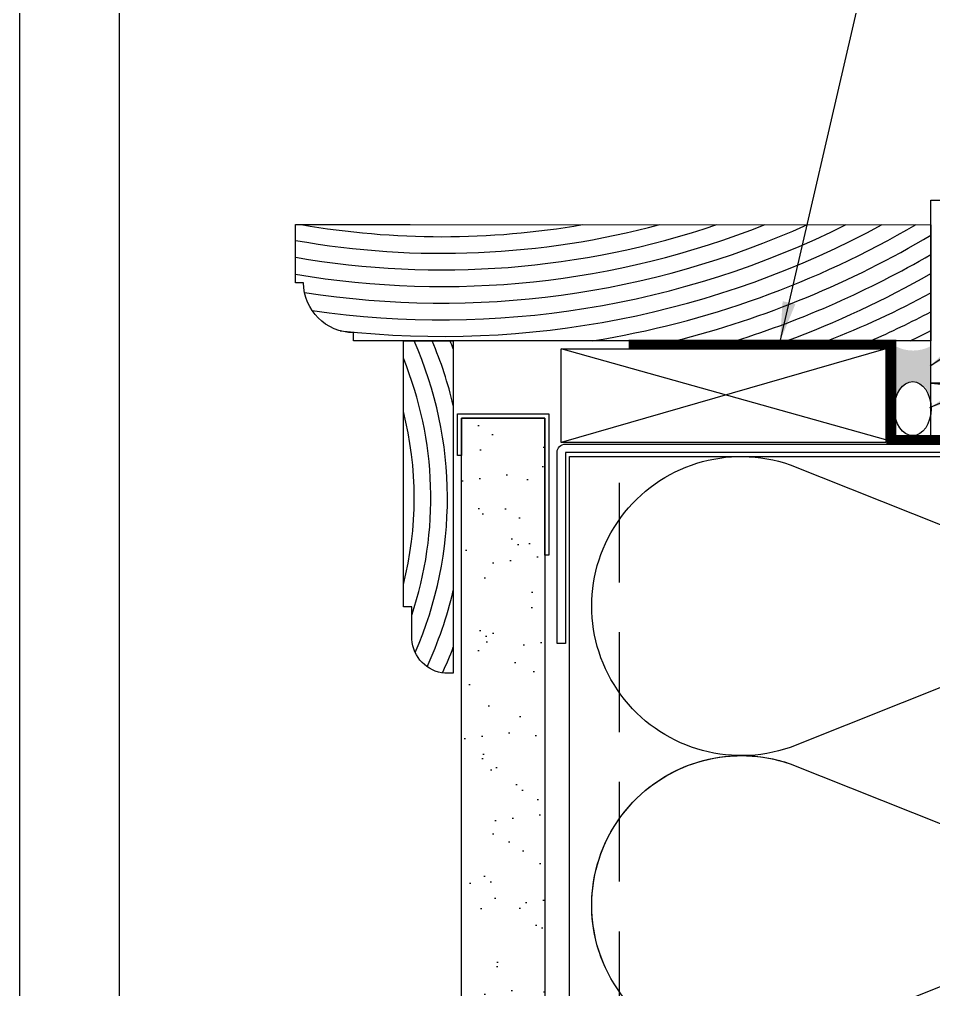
# Model space of a CAD drawing. Extents: x -129 to 26, y 0 to 100.
# Drawn here: x 0 to 6.87, y 17.4 to 24.69 of the extents above; entities that cross this region are included whole.
import ezdxf

# ---------------------------------------------------------------- set-up
doc = ezdxf.new("R2010")
doc.units = 0
doc.header["$LTSCALE"] = 1.5
doc.header["$MEASUREMENT"] = 0
doc.linetypes.add('CENTER', pattern=[2, 1.25, -0.25, 0.25, -0.25])
doc.linetypes.add('DASHED', pattern=[0.75, 0.5, -0.25])
doc.layers.get('DEFPOINTS').update_dxf_attribs({"linetype": 'CONTINUOUS'})
for name, color, linetype in [('8X11-TTB$0$B', 7, 'CONTINUOUS'), ('A-BACKER_ROD', 252, 'CONTINUOUS'), ('A-GYP_BOARD', 252, 'CONTINUOUS'), ('A-METAL_STUD', 252, 'CONTINUOUS'), ('A-WINDOW_FRAME', 252, 'CONTINUOUS'), ('A-WOOD_FINISH', 252, 'CONTINUOUS'), ('A-WOOD_FRAMING', 252, 'CONTINUOUS'), ('DUPONT_FLASHING', 251, 'CENTER'), ('HATCH', 252, 'CONTINUOUS'), ('INSULATION', 40, 'CONTINUOUS'), ('TEXT', 7, 'CONTINUOUS')]:
    doc.layers.add(name, color=color, linetype=linetype)
doc.styles.add('DETAILS', font='sanss___.ttf', dxfattribs={"height": 1})
doc.dimstyles.new('TYVEKDETAILS', dxfattribs={"dimscale": 6, "dimtxt": 1.5, "dimasz": 0.1, "dimexe": 0.75, "dimexo": 0.75, "dimgap": 0.75, "dimtad": 0, "dimtih": 1, "dimtoh": 1, "dimdec": 4, "dimzin": 0, "dimtxsty": 'DETAILS', "dimcen": 0.0625, "dimazin": 3, "dimtfac": 1, "dimtdec": 4, "dimtofl": 0, "dimtmove": 0, "dimatfit": 3, "dimtolj": 1, "dimtzin": 0})

msp = doc.modelspace()

# ---------------------------------------------------------------- hatches: boundary and pattern name
at = {"layer": 'HATCH'}
h = msp.add_hatch(color=7, dxfattribs=at)
h.dxf.hatch_style = 1
edge = h.paths.add_edge_path()
edge.add_arc((6.72017292328674, 22.48836510759038), 0.286381583396104, 243.1394719912861, 296.86052800861216, ccw=False)
edge.add_line((6.590779930918147, 22.23288151744345), (6.590779930918147, 21.81494350077794))
edge.add_ellipse((6.72017292328674, 21.81494350077669), major_axis=(0, -0.1555334389431664), ratio=0.8319303761802328, start_angle=90, end_angle=270, ccw=False)
edge.add_line((6.849565915655107, 21.81494350078192), (6.849565915654879, 22.23288151744323))
h = msp.add_hatch(dxfattribs=at)
h.set_pattern_fill('AR-SAND,_O', color=256, scale=0.25)
h.set_pattern_definition([(37.50000000000001, (1.85823438918078, 0.9631177797054349), (-0.01574833952740204, 0.4817059422532897), [0, -0.38, 0, -0.425, 0, -0.40625]), (7.499999999999999, (1.85823438918078, 0.9631177797054349), (0.4424441763169318, 0.7055365163074351), [0, -0.205, 0, -0.3425, 0, -0.13125]), (327.5, (1.550734389180783, 0.9631177797054349), (0.7785354654378738, 0.001414763384241124), [0, -0.125, 0, -0.45, 0, -0.5875]), (317.5, (1.550734389180783, 0.9631177797054349), (0.7515316511430733, 0.2194188912335623), [0, -0.0625, 0, -0.295, 0, -0.3375])])
h.paths.add_polyline_path([(3.949888324785839, 21.69452792021936), (3.32488832478584, 21.69452792021936), (3.32488832478584, 21.41327792021936), (3.32488832478584, 11.45791511640918), (3.949888324785839, 11.45791511640918)])
h.paths.add_polyline_path([(10.07488832478584, 11.45791511640918), (10.69988832478583, 11.45791511640918), (10.69988832478584, 18.69593243532783), (10.07488832478584, 18.69593243532783)])
h.paths.add_polyline_path([(10.41713230274603, 19.09607891970282), (10.40489051561813, 19.12578778200741), (10.35276363410922, 19.12578778200743), (10.33275119923041, 19.09607891970283), (10.3205094121025, 19.12578778200744), (10.26838253059361, 19.12578778200745), (10.24837009571478, 19.09607891970283), (10.23612830858686, 19.12578778200746), (10.18400142707799, 19.12578778200746), (10.16398899219916, 19.09607891970283), (10.15174720507124, 19.12578778200747), (10.09962032356238, 19.12578778200749), (10.07488832478584, 19.08907263212095), (10.07488832478584, 18.69593243532783), (10.69988832478583, 18.69593243532783), (10.69988832478584, 19.12578778200734), (10.69027267402679, 19.12578778200735), (10.67026798389838, 19.09607891970283), (10.65802508971796, 19.12578778200736), (10.6058991999057, 19.12578778200737), (10.58589450977728, 19.09607891970283), (10.5736505085443, 19.12578778200737), (10.52152584114044, 19.12578778200739), (10.50151340626166, 19.09607891970283), (10.48927161913377, 19.1257877820074), (10.43714473762483, 19.12578778200741)])
h.paths.add_polyline_path([(10.4171475615351, 19.30082135134345), (10.42937048612512, 19.27115826540585), (10.48149314309886, 19.27115826540584), (10.50151340626166, 19.30082135134345), (10.51373854154524, 19.27115826540583), (10.56586651379749, 19.27115826540582), (10.58589450977728, 19.30082135134345), (10.5981185397141, 19.27115826540581), (10.65024772073556, 19.27115826540579), (10.67026798389838, 19.30082135134345), (10.6824920138352, 19.27115826540579), (10.69988832478584, 19.27115826540578), (10.69988832478584, 19.69593243532783), (10.07488832478584, 19.69593243532783), (10.07488832478583, 19.31231200983702), (10.09184607206259, 19.27115826540593), (10.1439762550085, 19.27115826540592), (10.16400425098822, 19.30082135134345), (10.17622717557822, 19.27115826540591), (10.22835735852411, 19.27115826540589), (10.24838535450385, 19.30082135134345), (10.26060827909385, 19.27115826540589), (10.31273846203972, 19.27115826540588), (10.33276645801947, 19.30082135134345), (10.34498938260948, 19.27115826540587), (10.39711956555534, 19.27115826540587)])
h.paths.add_polyline_path([(10.69988832478584, 21.49889315272801), (10.07488832478584, 21.49889315272801), (10.07488832478584, 19.69593243532783), (10.69988832478583, 19.69593243532783)])

# ---------------------------------------------------------------- linework, layer by layer
at = {"layer": '8X11-TTB$0$B', "color": 7}
msp.add_line((0.7499999999999893, 32.25), (0.75, 0.7499999999999964), dxfattribs=at)
at = {"layer": 'A-BACKER_ROD'}
msp.add_ellipse((6.717308543980664, 21.76494582382696, 2.979996827461486e-09), major_axis=(0, -0.2030614736311875), ratio=0.6802606369767235, dxfattribs=at)
at = {"layer": 'A-GYP_BOARD', "elevation": 8.93999048238438e-09}
msp.add_lwpolyline([(3.949888324785839, 20.66327792021936), (3.949888324785839, 21.69452792021936), (3.32488832478584, 21.69452792021936), (3.32488832478584, 21.41327792021936), (3.29363832478584, 21.41327792021936), (3.29363832478584, 21.72577792021936), (3.981138324785839, 21.72577792021936), (3.981138324785839, 20.66327792021936)], close=True, dxfattribs=at)
msp.add_lwpolyline([(3.32488832478584, 11.45791511640918), (3.32488832478584, 21.69452792021914), (3.949888324785839, 21.69452792021914), (3.949888324785839, 11.45791511640918)], dxfattribs=at)
at = {"layer": 'A-METAL_STUD', "elevation": 8.93999048238438e-09}
msp.add_lwpolyline([(9.981138324785839, 19.99889315272801), (9.981138324785611, 21.43639315272801), (4.10613832478584, 21.43639315272778), (4.10613832478584, 19.99889315272801), (4.04363832478584, 19.99889315272801), (4.04363832478584, 21.43639315272801, -0.414213562373095), (4.10613832478584, 21.49889315272801), (9.981138324785839, 21.49889315272801, -0.414213562373095), (10.04363832478584, 21.43639315272801), (10.04363832478584, 19.99889315272801)], format="xyb", close=True, dxfattribs=at)
msp.add_lwpolyline([(4.13738832478584, 11.45791511640918), (4.13738832478584, 21.40514315272778), (9.949888324785839, 21.40514315272778), (9.949888324785839, 11.45791511640918)], dxfattribs=at)
at = {"layer": 'A-METAL_STUD', "linetype": 'DASHED', "elevation": 8.93999048238438e-09}
msp.add_lwpolyline([(4.51238832478584, 11.45791511640918), (4.51238832478584, 21.40514315272778), (9.574888324785839, 21.40514315272778), (9.574888324785839, 11.45791511640918)], dxfattribs=at)
at = {"layer": 'A-WINDOW_FRAME'}
for p, q in [((6.854328139219803, 23.33291511640895, 8.93999048238442e-09), (7.006328139219802, 23.33291511640895, 8.93999048238442e-09)), ((6.854328139219803, 21.95791511640895, 8.93999048238442e-09), (6.854328139219803, 23.33291511640895, 8.93999048238442e-09)), ((7.3233281392198, 21.95791511640895, 8.93999048238442e-09), (6.854328139219803, 21.95791511640895, 8.93999048238442e-09))]:
    msp.add_line(p, q, dxfattribs=at)
at = {"layer": 'A-WOOD_FINISH', "elevation": 2.979996827461486e-09}
for points in [[(2.938130991767907, 23.14956403133063), (6.854328139219803, 23.14790270930693), (6.854328139219803, 22.27456403133063), (6.854328139219803, 22.27456403133063), (6.854328139219803, 22.27456403133063), (2.938130991767914, 22.27456403133063), (2.512388324785825, 22.27456403133063), (2.512388324785825, 22.33706403133063, -0.414213562373095), (2.137388324785825, 22.71206403133063), (2.074888324785825, 22.71206403133063), (2.074888324785825, 23.14956403133063)], [(2.94988832478584, 20.27456403133063), (2.88738832478584, 20.27456403133063), (2.88738832478584, 22.27456403133063), (3.26238832478584, 22.27456403133063), (3.26238832478584, 19.77456403133063), (3.199888324786067, 19.77456403133063, -0.3691612827404433), (2.94988832478584, 20.03007446984584)]]:
    msp.add_lwpolyline(points, format="xyb", close=True, dxfattribs=at)
at = {"layer": 'A-WOOD_FRAMING'}
for p, q in [((6.515603975599332, 22.2144984562538, 8.93999048238438e-09), (4.074016448384278, 21.51122014452363, 8.93999048238438e-09)), ((6.515603975599333, 21.53014315272801, 8.93999048238438e-09), (4.074849015563886, 22.21449639624912, 8.93999048238438e-09)), ((6.854328139219803, 21.95791511640895, 8.93999048238442e-09), (10.55983433305392, 21.56139315272801, 8.93999048238442e-09))]:
    msp.add_line(p, q, dxfattribs=at)
for points, elevation in [([(6.515603975599332, 22.2144984562538), (6.515603975599333, 21.51122014452363), (4.074016448384278, 21.51122014452363), (4.074849015563886, 22.21449639624912), (6.515603975599332, 22.2144984562538)], 8.93999048238438e-09), ([(10.55983433305392, 21.95791511640895), (10.55983433305392, 21.56139315272801), (6.854328139219805, 21.56139315272801), (6.854328139219803, 21.95791511640895), (10.55983433305392, 21.95791511640895)], 8.93999048238442e-09)]:
    msp.add_lwpolyline(points, dxfattribs=dict(at, elevation=elevation))
at = {"layer": 'DEFPOINTS'}
msp.add_line((-5.329070518200751e-15, 33), (0, -3.552713678800501e-15), dxfattribs=at)
at = {"layer": 'DUPONT_FLASHING', "linetype": 'CONTINUOUS', "const_width": 0.075, "elevation": 8.93999048238438e-09}
msp.add_lwpolyline([(4.581030424403608, 22.2457484562538), (6.556529263472272, 22.2457484562538), (6.556529263472272, 21.53014315272801), (8.787904439709372, 21.53014315272801)], dxfattribs=at)
at = {"layer": 'HATCH'}
for centre, radius, start, end in [((3.177428650544422, 29.2466978298847), 6.313203388961483, 259.9422680672084, 285.0333599279036), ((3.177428650544422, 29.2466978298847), 6.438203388961483, 260.1395134621319, 288.7332419838706), ((3.177428650544422, 29.2466978298847), 6.563203388961483, 260.3291342179233, 291.7224717331375), ((3.177428650544422, 29.2466978298847), 6.188203388961483, 260.158164807241, 279.8418351927585), ((3.177428650544422, 29.2466978298847), 6.688203388961483, 261.1167950553771, 294.2691026655032), ((3.177428650544422, 29.2466978298847), 6.813203388961483, 261.7558177111369, 296.5044480675076), ((3.177428650544422, 29.2466978298847), 6.938203388961483, 263.66151938377, 298.5048120983438), ((3.177428650544422, 29.2466978298847), 7.063203388961483, 279.2106696252164, 300.3193618233154), ((3.177428650544422, 29.2466978298847), 7.188203388961483, 284.0837461854602, 300.7650336891741), ((3.177428650544422, 29.2466978298847), 7.313203388961483, 287.5674122094471, 300.1837961005096), ((3.177428650544422, 29.2466978298847), 7.438203388961483, 290.3902804733754, 299.6253349734175), ((3.506132229242845, 28.85480011598276, 2.979996827461486e-09), 7.063203388961483, 291.3109073227053, 298.2964481133112), ((3.506132229242845, 28.85480011598276, 2.979996827461486e-09), 7.188203388961483, 293.7343401950087, 297.7613853811156), ((3.506132229242845, 28.85480011598276, 2.979996827461486e-09), 7.313203388961483, 295.8715191015458, 297.2470992967639), ((0.3122396860923767, 21.09288910611583), 2.906324963850921, 336.4223473797596, 23.99063610686756), ((0.3122396860923767, 21.09288910611583), 3.031324963850921, 13.28954277207814, 22.94337830672805), ((0.3122396860923767, 21.09288910611583), 3.156324963850921, 20.823756343331, 21.98619371525652), ((0.3122396860923767, 21.09288910611583), 2.781324963850921, 341.5034011086967, 22.19990906645817), ((0.3122396860923767, 21.09288910611583), 2.656324963850921, 345.798835402407, 14.20116459759298), ((0.3122396860923767, 21.09288910611583), 3.031324963850921, 335.2570194539726, 346.7104572279217), ((0.3122396860923767, 21.09288910611583), 3.156324963850921, 335.358436783394, 339.176243656669)]:
    msp.add_arc(centre, radius, start, end, dxfattribs=at)
at = {"layer": 'INSULATION', "elevation": 8.93999048238438e-09}
for points in [[(4.42098053121989, 17.53014315272801, -0.6712205292091129), (5.796762134131265, 19.09325248534653), (8.31076336539099, 18.09203382010687, 1.404370499398822), (8.3107633653919, 20.21825248534778), (5.796762134128309, 19.21703382010687, -1.404370499403762), (5.796762134131265, 21.34325248534653), (8.31076336539099, 20.34203382010687, 0.5155500965725927), (9.803762749758967, 21.40514315272778)], [(9.803762749759642, 12.4051431527271, 0.5155500965721037), (8.310763365392347, 13.46825248534756), (5.796762134129211, 12.46703382010665, -1.404370499403762), (5.79676213413194, 14.59325248534631), (8.310763365391892, 13.59203382010665, 1.404370499398822), (8.310763365391892, 15.71825248534779), (5.796762134128302, 14.71703382010687, -1.404370499403763), (5.796762134131257, 16.84325248534654), (8.310763365390983, 15.84203382010687, 1.404370499398822), (8.310763365391892, 17.96825248534778), (5.796762134128302, 16.96703382010687, -1.404370499403762), (5.796762134131257, 19.09325248534653), (8.310763365390983, 18.09203382010687, 0.5155500965725927), (9.80376274975896, 19.15514315272778)]]:
    msp.add_lwpolyline(points, format="xyb", dxfattribs=at)

# ---------------------------------------------------------------- leaders
at = {"layer": 'TEXT'}
for points in [[(6.849302006549664, 22.088218415471, 1.489998413730761e-09), (16.89592139228861, 28.79827239715762, 1.489998413730761e-09), (17.55435760801273, 28.79715515157642, 1.489998413730761e-09)], [(6.847064467385849, 21.77328745138207, 2.234997620596124e-09), (16.89510301555479, 26.25886856442171, 2.234997620596124e-09), (17.55435760801274, 26.25896517541842, 2.234997620596124e-09)], [(5.719364653717889, 22.27014031076817), (6.589419597949644, 26.02369679120864), (5.825171599118563, 26.02369679120864)]]:
    msp.add_leader(points, dimstyle='TYVEKDETAILS', override={"dimscale": 3, "dimfxl": 3}, dxfattribs=at)

doc.saveas('drawing.dxf')
